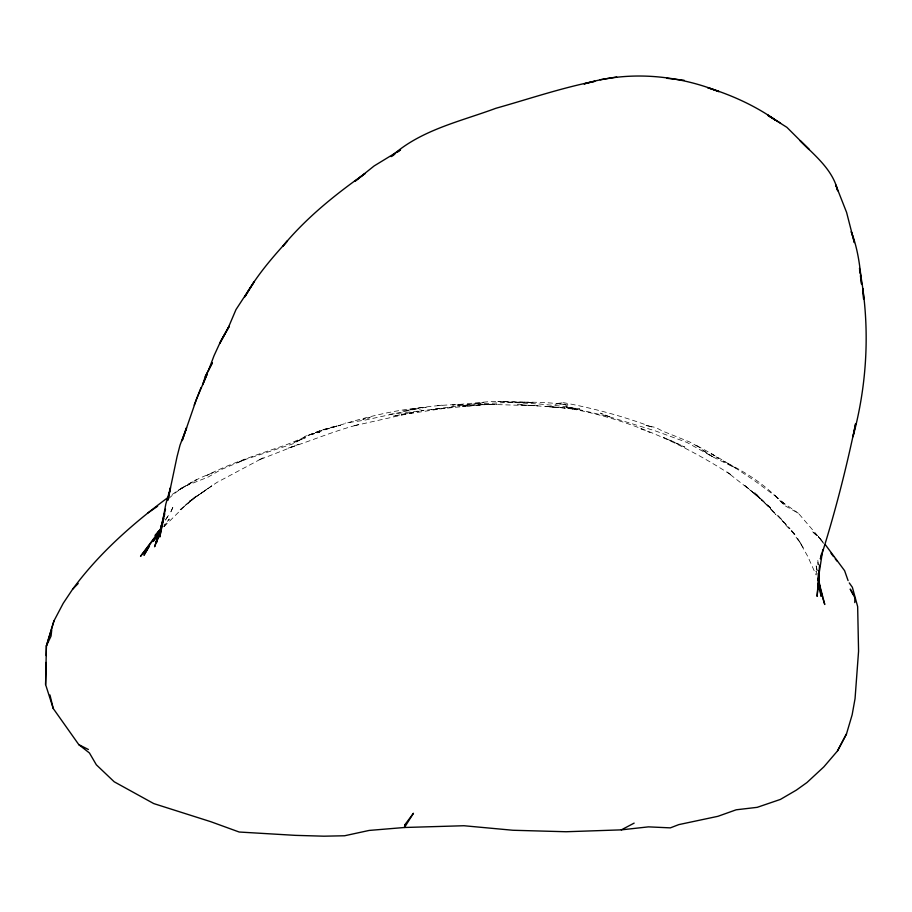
<?xml version="1.0" encoding="UTF-8"?>
<svg xmlns="http://www.w3.org/2000/svg" width="912" height="912" viewBox="0 0 912 912"><rect width="100%" height="100%" fill="white"/><g stroke="black" fill="none" stroke-linecap="round" stroke-linejoin="round"><path stroke-width="0.68" stroke-dasharray="4.56 3.42" d="M165.334 520.193L169.005 514.471L165.403 520.148M163.795 526.748L169.301 519.042L163.989 525.266M163.989 526.691L184.999 505.852L197.026 495.398L190.688 500.528L180.188 509.683L195.67 496.983L211.88 485.811L195.476 497.131L188.043 503.447M168.777 498.533C181.42 486.632 196.981 478.663 213.112 472.621L206.807 475.369C230.223 463.558 255.292 455.316 280.121 446.914C300.493 440.245 318.995 428.572 340.586 425.3L321.32 430.293L307.127 435.674C345.762 422.837 385.4 410.286 426.212 407.254L402.967 411.073C423.008 406.49 443.517 404.746 464.026 404.347L452.591 405.042L492.97 401.314L539.927 404.062L567.093 406.741L609.296 416.773L655.489 430.943L686.804 442.366L712.432 456.707L735.437 468.016L754.292 480.499L775.462 496.151L784.765 505.601L798.399 513.296L823.468 542.526M203.98 491.42L189.365 501.292L216.988 482.391L263.34 457.721L258.301 460.207L298.874 444.304L287.804 448.294C311.528 440.747 334.408 430.783 358.621 424.639L352.591 426.086L419.041 411.255L401.36 414.561M172.117 494.498L183.244 486.905L208.13 477.079L220.533 469.851L245.488 459.409L294.394 443.346L306.466 435.605M317.593 431.672L338.569 425.528M464.71 405.35L483.896 402.58L423.248 410.571L415.963 408.986L365.085 420.09L345.443 423.077M453.241 406.98L392.707 416.146L411.551 412.817M555.1 404.335L563.73 402.705C593.94 408.359 623.774 416.408 652.582 427.295L646.027 425.482L655.751 427.5L662.26 430.954L689.917 442.081L700.382 447.906L694.978 444.76C708.852 451.987 722.224 459.796 735.437 468.016L723.148 460.982C741.969 470.307 760.391 481.331 775.462 496.151M439.413 408.553L431.558 409.739L473.624 405.452L457.55 405.817L487.578 404.483L462.555 406.57L482.562 404.609L496.983 404.221L487.589 404.324L537.966 405.817L522.154 404.962M437.532 405.692L443.756 404.974M389.709 414.287L423.248 410.571M482.562 404.609L474.16 405.11M476.281 403.856C506.753 402.716 537.613 400.186 567.902 405.008L556.73 403.492L563.73 402.705L567.093 406.741M553.63 407.14L565.315 408.029L545.433 406.353L553.63 407.14L546.972 406.513M521.869 404.996L517.309 404.506L558.338 407.356L577.627 409.602L567.709 408.188C626.316 418.129 682.039 442.958 731.675 475.255L727.081 472.063L754.281 493.381L766.319 504.29L754.406 492.275C766.445 504.347 778.244 516.386 789.974 528.823L778.415 515.85L786.418 525.802L795.823 535.549L790.727 529.473L803.347 547.69L797.544 538.183L807.724 556.343L816.035 574.879M641.626 429.073L640.862 428.765L650.085 432.55M798.399 513.296L779.863 500.403L785.916 505.111L773.752 494.384L784.765 505.601M754.794 494.019L743.69 484.546L762.546 500.688L754.794 494.019L759.137 497.758M823.354 543.244L818.258 536.564L823.046 542.252M818.258 536.564L823.456 543.062M817.175 575.164L816.046 571.277L817.072 575.073M817.3 570.695L815.875 564.357L817.414 573.808M818.258 564.95L817.768 559.649L818.03 564.722M172.87 507.346L170.236 513.239L172.87 507.346M182.252 487.943L177.783 490.736L196.764 479.587L182.252 487.943M365.461 418.152L362.759 419.554L370.204 417.628L365.461 418.152M305.395 437.749L293.96 442.502L305.395 437.749M245.488 459.409L237.815 462.441L245.488 459.409M311.311 434.5L310.49 434.739L319.827 432.106L311.311 434.5M533.064 402.443L497.998 401.474L533.064 402.443M569.202 407.368L566.284 407.333L579.576 408.838L569.202 407.368M609.296 416.773L600.484 413.125L609.296 416.773M674.162 441.955L663.343 437.372L684.878 447.165L674.162 441.955M712.432 456.707L701.339 449.194L712.432 456.707M712.523 454.495L711.474 453.823L718.474 458.428L712.523 454.495M816.97 535.743L811.885 531.103L816.97 535.743M770.389 507.608L761.725 499.867L775.907 514.664L766.901 504.199L770.389 507.608"/><path stroke-width="1.37" d="M849.277 582.928L852.367 587.282L857.656 606.594L858.568 651.214L855.046 698.683L852.15 714.78L846.484 733.955L837.49 750.941L823.855 766.867L806.96 782.53L796.381 790.1L780.398 799.425L757.199 807.337L736.189 809.799L717.892 816.32L678.779 824.619L670.354 827.868L648.455 826.865L621.323 829.863L566.101 831.744L512.932 830.262L463.934 825.736L404.483 827.492L369.155 830.433L344.576 835.768L323.92 836.19L295.385 835.358L239.161 832.018L210.854 821.723L153.752 803.586L114.194 781.778L96.341 764.792L89.456 752.993L78.808 744.648L53.227 708.487L45.6 684.536L46.398 645.89L53.956 620.912L63.202 603.334L72.595 589.266L78.193 583.486M819.58 565.166L817.084 596.368L818.554 582.437L817.916 588.878M45.6 684.536L46.056 662.454M46.193 655.557L46.398 645.89L53.956 620.912M854.772 602.604L854.875 597.748L850.223 589.072L853.039 594.236M819.136 574.229L818.873 583.897L818.725 579.679L821.017 596.22L819.364 586.53M818.999 570.798L817.996 580.648L822.749 549.856M51.733 629.953L51.049 636.097L46.398 645.89M163.567 519.259L159.748 537.054L165.813 504.108L170.498 487.749L167.888 500.175L177.053 456.661L180.006 445.204L186.561 427.739L182.195 440.576M164.16 516.523L164.753 513.787M821.575 553.63L820.378 558.874C834.571 514.493 846.176 469.247 855.638 423.624L852.982 436.745C867.802 381.957 870.367 324.159 859.446 268.402M165.505 509.078L160.58 528.607L163.807 517.765L156.613 542.366L162.04 524.571L154.595 546.767L159.976 531.742L156.134 541.819L159.999 532.825M205.314 376.462L212.393 362.725L205.314 376.462L202.669 384.818L207.32 373.703L196.559 398.966L182.206 440.53M208.666 369.953L214.058 355.657L221.057 340.438L229.288 326.154L219.758 343.402L228.513 327.169L235.98 309.601L254.3 281.557L244.838 296.845C256.272 276.211 271.685 258.256 287.531 240.848L282.686 246.343C306.193 217.877 335.046 194.701 365.085 173.508L355.007 181.26L374.159 165.927L400.539 149.83L397.119 152.407M194.199 405.099L201.016 387.611M837.49 750.941L846.484 733.955M160.238 531.229L157.16 537.328L159.817 532.38L153.33 541.226L160.136 530.944M161.344 528.379L140.539 556.32L159.771 531.639M72.595 589.266C99.02 553.242 132.89 523.556 168.617 497.017M391.123 156.636C420.261 130.017 459.865 121.661 495.866 108.289C528.755 99.032 561.245 87.94 594.863 81.293L584.079 83.904C628.186 70.703 676.556 74.624 719.021 91.633L707.723 87.666C731.812 95.144 755.045 105.667 775.724 120.224L767.687 115.186L786.908 127.349L809.183 149.557L800.189 140.733C814.712 155.462 832.884 169.735 837.706 190.802L835.825 185.045L846.598 212.416L854.316 242.535M392.57 155.827L394.85 154.117M147.596 513.16L157.628 506.228M621.323 829.863L634.148 823.114M616.683 77.007L600.107 79.743M667.003 78.307L684.103 80.267M78.808 744.648L88.396 749.493M780.535 123.12L767.687 115.186M825.212 544.521L844.603 570.684L848.08 580.591M831.003 553.242L833.545 556.582M835.244 558.805L836.942 561.028M818.68 582.722L822.624 597.257M852.891 237.006L851.238 231.671C857.759 248.417 860.141 266.35 861.589 284.145L860.392 275.709M822.943 598.58L824.756 604.485L818.429 580.135M853.301 238.34L854.396 242.467M49.966 694.99L53.227 708.487M818.44 575.768L819.592 586.154L818.531 580.659M818.44 580.34L819.181 585.287M859.594 270.089L859.993 272.905M863.026 288.751L863.63 299.102L863.105 289.697M404.905 824.699L404.483 827.492L413.455 813.265L404.905 824.699M149.488 545.764L144.073 555.055L149.488 545.764M158.129 532.027L155.086 535.481L160.694 529.165L158.129 532.027M819.455 583.931L818.6 580.271L819.455 583.931"/></g></svg>
